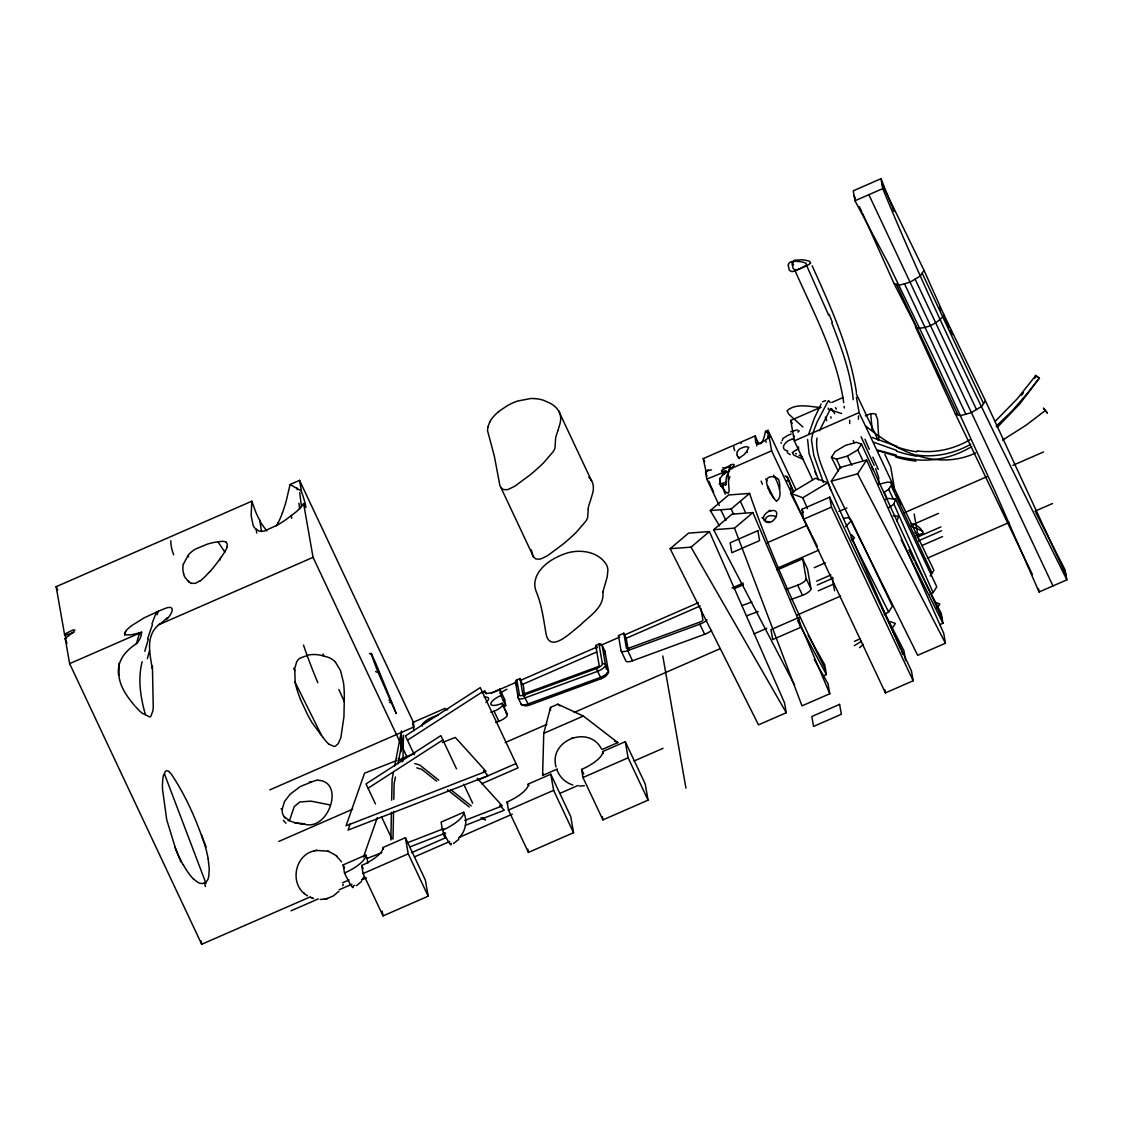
<?xml version="1.0" encoding="UTF-8"?>
<svg xmlns="http://www.w3.org/2000/svg" width="1123" height="1123" viewBox="0 0 1123 1123"><rect width="100%" height="100%" fill="white"/><g stroke="black" fill="none" stroke-linecap="round" stroke-linejoin="round"><path stroke-width="1.5" d="M285.354 818.344L284.301 816.828A10.612 10.009 -9.9 0 1 282.336 808.925L284.428 801.611L290.155 794.186L300.431 786.437L311.015 782.212L309.358 781.959M776.204 516.706C771.796 514.783 765.549 514.952 765.24 520.861C760.678 518.208 765.802 512.27 769.466 511.162C785.581 506.066 770.968 532.302 763.05 518.349M390.86 840.018L391.422 812.308M391.674 800.18L392.095 779.404L393.387 772.708M392.994 839.134L393.555 811.424M393.808 799.295L394.117 783.714L395.408 777.032M401.023 751.722L401.444 730.933L394.678 766.026M402.946 761.226L403.48 735.242L397.991 763.654M588.227 509.126L587.694 517.45A53.048 17.013 -25.2 0 1 585.939 521.072L576.281 532.288A151.072 48.429 -25.2 0 1 563.142 544.094L548.473 555.001A23.05 7.384 -25.2 0 1 546.311 556.306L541.595 558.58A6.233 1.993 -25.2 0 1 539.265 559.212L535.769 558.917L533.551 556.91A106.166 34.041 -25.2 0 1 532.541 554.776L531.305 549.835M557.471 768.96L542.591 775.46L543.757 733.333L550.565 707.378L557.836 704.205L583.342 716.053L617.832 742.598L602.279 749.392M550.495 710.017L550.565 707.378M872.136 429.421L870.718 413.882M878.874 440.525L877.568 419.23L875.701 414.612M142.158 661.7C137.61 679.247 140.572 697.523 145.4 714.649L149.499 716.923A1.909 1.811 -9.9 0 0 150.777 716.488L152.882 710.873A60.951 57.512 -9.9 0 0 153.247 707.027L152.419 666.178M119.08 663.089L118.884 675.344M728.827 480.083L729.122 477.921M755.189 436.945L755.667 442.308A32.581 10.444 -25.2 0 0 755.765 442.504A19.063 6.106 -25.2 0 0 756.467 443.332L756.509 443.459M755.217 436.679L755.302 435.864L703.237 458.605L705.918 471.028A11.23 3.594 -25.2 0 1 707.448 470.256L708.234 470.018A3.172 1.011 -25.2 0 1 707.771 470.649L711.505 469.849M766.672 481.458C766.054 477.163 771.276 475.703 774.491 477.121A5.222 4.927 -9.9 0 1 777.972 479.17L778.155 479.437M521.142 704.107A8.282 2.653 -25.2 0 0 527.796 704.051L599.935 677.59A8.282 2.653 -25.2 0 0 608.399 671.035L605.536 664.956A2.372 2.232 -9.9 0 0 602.419 663.875A5.91 1.895 -25.2 0 1 596.383 668.55L524.244 695.011L524.764 697.594L528.849 705.356L601.142 678.699A5.91 1.895 -25.2 0 0 607.192 674.011A2.372 2.232 -9.9 0 0 608.399 671.035L604.932 651.242L602.068 645.149A2.372 2.232 -9.9 0 0 598.952 644.069L595.709 645.486L599.177 665.279A2.372 0.758 -25.2 0 1 596.762 667.16L524.623 693.621A2.372 0.758 -25.2 0 1 522.728 693.635L520.075 678.517L516.833 679.934A2.372 2.232 -9.9 0 0 515.625 682.91L518.279 698.029L521.142 704.107A2.372 2.232 -9.9 0 0 523.851 705.328M720.082 477.879L719.927 482.202A7.917 7.482 -9.9 0 1 721.612 476.377L722.005 475.913A11.876 11.216 -9.9 0 1 723.409 474.636L724.616 473.738A5.138 4.857 -9.9 0 0 725.907 471.351L706.83 479.1L719.267 505.547M807.605 439.514L809.093 453.664L818.414 479.9M157.009 614.814L158.413 611.249L143.983 617.931L131.124 625.974L126.59 629.975L124.471 633.428L125.944 634.874L130.549 634.818A32.006 10.261 -25.2 0 0 137.975 633.218L141.624 632.221L141.245 634.551M66.355 638.454L64.544 634.411L56.15 586.669L251.805 501.223L251.159 515.569L253.166 525.452A122.407 39.249 -25.2 0 0 253.531 526.182A74.062 23.751 -25.2 0 0 255.932 529.101L259.146 531.109L263.512 531.193A10.079 3.229 -25.2 0 0 264.481 530.997L277.592 524.988A50.296 16.129 -25.2 0 0 291.404 515.457A36.315 11.651 -25.2 0 0 303.463 503.68M323.929 656.155A29.465 27.808 -9.9 0 0 308.811 654.934L299.883 658.204A12.423 11.721 -9.9 0 0 296.697 661.77L294.773 668.353L295.096 681.535M317.219 780.232C346.333 780.569 328.042 834.6 301.961 823.341M413.713 722.945L299.56 480.363L290.071 484.504L286.183 501.181A189.394 178.711 -9.9 0 1 285.088 504.957L282.449 512.874M795.842 489.446L768.02 430.32L765.493 431.414L764.454 435.85A50.409 47.559 -9.9 0 1 764.159 436.861L763.458 438.967A18.838 17.786 -9.9 0 1 761.52 443.024M596.383 668.55L601.142 678.699M487.901 427.105L489.712 421.995M183.358 564.279L187.976 555.632A21.435 6.878 -25.2 0 1 190.32 552.867L192.875 550.775A12.69 4.071 -25.2 0 1 195.781 548.936L206.927 544.29A29.072 9.321 -25.2 0 1 218.073 541.862M816.997 438.054C814.54 455.826 825.377 472.362 830.346 488.898M542.591 775.46L543.069 773.635M808.672 434.348L814.189 418.556L821.138 403.999M810.399 263.077L809.837 261.477L806.398 260.396A90.696 29.072 -25.2 0 0 802.44 259.82L794.494 260.213L792.136 263.329A59.491 19.077 -25.2 0 0 792.164 264.523L793.301 268.874L795.688 269.927A5.362 1.713 -25.2 0 0 796.909 269.745L801.499 268.102A27.429 8.802 -25.2 0 0 806.707 265.702A6.471 2.078 -25.2 0 0 810.68 263.035M144.769 651.298L148.292 639.478M124.583 635.239L125.678 631.449M524.273 693.93C522.939 679.864 523.641 688.806 520.075 678.517M881.878 183.667L924.018 270.306L943.657 314.243L942.913 316.658C936.4 323.677 926.489 328.842 916.761 328.07L893.978 283.431L862.562 213.426M886.791 497.784L884.25 492.351L888.658 489.263L892.167 483.873L890.75 482.413L887.395 482.104L878.509 484.504M888.7 507.793L893.922 504.101L895.466 499.089L888.475 498.472L885.219 499.651M896.94 521.283L898.47 516.271L893.234 515.808M226.86 547.42L227.281 543.897L225.905 542.03M139.729 632.712L139.378 633.779A33.437 6.008 -75.8 0 0 136.501 643.451M878.593 483.437L878.705 477.542L875.561 468.488M350.39 823.524L348.074 830.108L488.028 775.698L483.48 770.673M363.445 857.017L377.328 817.558M557.934 430.53L560.166 423.02A136.936 43.909 -25.2 0 0 558.819 411.032M590.628 500.016L592.86 492.492A136.936 43.909 -25.2 0 0 591.512 480.504M557.78 430.965L556.067 436.117A92.367 29.619 -25.2 0 0 555.534 439.64L555.001 447.979A53.048 17.013 -25.2 0 1 553.246 451.586L543.588 462.802A151.072 48.429 -25.2 0 1 530.449 474.622L515.78 485.515A23.05 7.384 -25.2 0 1 513.618 486.835L508.901 489.095A6.233 1.993 -25.2 0 1 506.571 489.74L503.076 489.446L500.858 487.438A106.166 34.041 -25.2 0 1 499.847 485.304L494.359 456.233L487.607 430.923A125.186 40.133 -25.2 0 1 487.887 427.119M590.473 500.451L588.761 505.603A92.367 29.619 -25.2 0 0 588.227 509.126M819.453 430.755L830.641 408.505M731.999 468.853L734.26 464.754L732.828 464.262A6.205 1.993 -25.2 0 0 730.455 465.161L721.766 470.411M730.455 465.147L726.342 477.612L725.584 485.417M166.485 619.559C173.237 612.933 176.002 603.36 163.397 609.185A28.735 9.209 -25.2 0 0 158.413 611.249M343.315 884.377L342.712 885.71M314.131 850.911C294.001 855.263 289.158 885.696 307.491 895.761M737.446 451.628L738.316 450.351A5.699 1.825 -25.2 0 1 738.948 449.607L739.383 449.228A3.425 1.095 -25.2 0 1 740.675 448.414L743.356 447.333A7.735 2.485 -25.2 0 1 746.332 446.687L748.788 447.333L746.823 451.221A51.476 16.508 -25.2 0 1 744.31 454.436L739.622 457.805A10.879 3.481 -25.2 0 1 738.527 457.075L738.064 456.822M278.125 522.799L276.356 525.873M795.477 453.608L796.432 453.79M728.939 471.042L730.02 469.4M924.018 270.306L920.284 276.019L909.939 282.224L899.032 285.298L893.978 283.431M838.263 471.099L831.441 457.286L835.189 451.558L845.535 445.354L856.428 442.28L861.495 444.161L942.085 618.352M831.301 481.22L840.313 467.421L866.633 460.009L943.713 633.288L945.44 643.212L917.688 655.327L831.301 481.22L857.607 473.808L866.633 460.009M831.441 457.286L836.509 459.153L847.416 456.078L857.761 449.874L861.495 444.161M943.657 314.243L985.39 400.714L981.656 406.428L971.311 412.646L960.404 415.707L955.336 413.84L915.343 326.611M884.208 614.646L888.644 611.979L892.378 606.266L851.416 520.581L848.469 517.535L843.485 518.489M892.588 627.729L895.396 623.447L890.328 621.566M930.181 576.057L933.915 570.344L892.167 483.873M930.111 594.348L933.073 592.579L936.807 586.866L895.466 499.089M937.017 608.329L939.811 604.048L934.757 602.167M159.199 624.36C145.064 635.913 149.991 653.389 152.237 668.704M730.371 468.881L771.599 450.8L769.087 436.454M221.54 556.741L219.799 559.057L220.29 559.914M1034.48 378.479L1036.445 376.023L1039.533 378.437M1035.35 375.321L1036.276 376.051L1035.757 375.545L1017.466 398.553L995.062 421.476M1036.585 376.289L1039.238 378.086L1028.092 392.559L1011.739 411.285L996.199 426.221M721.668 470.537L721.584 471.351L723.03 471.421A8.521 2.737 -25.2 0 0 725.009 470.986L725.949 470.734M1021.537 395.212L1023.432 392.853M912.845 524.96L913.996 524.399M210.464 570.989L209.103 572.505M338.795 891.423L333.278 895.957L326.947 898.639M361.381 881.569L356.51 885.696M845.619 526.785L851.416 520.581M852.104 540.247L854.421 537.777L851.473 534.716M168.913 771.655L168.689 771.473A5.657 5.334 -9.9 0 0 167.973 770.996L166.85 770.673A1.446 1.362 -9.9 0 0 166.106 770.841L165.263 771.698A9.166 8.647 -9.9 0 0 164.449 773.845L163.397 775.628A15.469 14.599 -9.9 0 0 162.919 777.621L162.428 784.766A115.725 109.198 -9.9 0 0 162.54 789.441L166.751 819.902L175.876 849.535M458.816 839.344L453.481 843.513M997.112 427.512L1019.614 404.083L1039.337 378.17M828.212 400.939L817.095 422.023L812.827 433.127L811.438 439.823L813.81 455.376L823.426 482.483M719.562 525.985L710.298 510.544L728.701 494.962L749.56 493.404C770.322 553.976 797.049 612.316 825.545 669.603M670.15 548.712L688.553 533.13L709.413 531.558L784.528 702.816L786.268 712.726L758.502 724.854L670.15 548.712L691.01 547.154L709.413 531.558M710.298 510.544L731.157 508.986L749.56 493.404M794.593 685.072L713.652 529.719L732.056 514.137L752.915 512.565L829.771 693.733L802.004 705.848L734.512 528.147L752.915 512.565M859.544 647.634L863.447 644.335M822.612 401.781L825.616 400.616M760.79 443.669L758.544 443.009A12.746 12.03 -9.9 0 1 757.435 440.904L757.449 441.114M1045.331 410.513L1026.127 425.168L1002.516 440.188M136.459 643.535L131.924 646.904A44.639 42.127 -9.9 0 0 126.646 651.705L125.158 653.418A29.774 28.089 -9.9 0 0 118.617 675.386M200.076 580.844L195.374 583.328L191.387 583.328M407.467 740.211L482.3 691.922M368.063 788.22L442.897 739.931M811.199 534.113L790.564 493.236L815.551 478.244L827.777 482.764L895.228 636.769M790.564 493.236L802.791 497.756L827.777 482.764M854.252 645.683L861.509 641.331M971.704 446.589C955.154 456.584 935.501 461.679 916.171 459.742M795.94 450.155L796.305 449.958A24.243 18.122 -40.2 0 1 796.754 449.677L798.79 448.723M499.917 693.102L506.922 689.227M970.033 439.711C954.143 448.975 935.277 453.481 916.944 450.885M64.516 634.341L66.229 633.344A54.044 17.322 -25.2 0 1 70.159 631.323L71.97 630.466M970.679 444.301C954.466 453.411 935.403 457.679 916.901 455.068M791.673 439.332L794.27 438.279M193.563 878.888L195.753 880.783A20.719 19.554 -9.9 0 0 197.03 881.695C201.228 885.528 207.937 882.917 208.485 877.274A22.011 20.776 -9.9 0 0 208.822 875.758L209.257 868.907L208.162 858.786M891.662 205.663L881.008 178.711L853.241 190.826L854.982 200.75L888.532 263.919L935.319 361.044L995.413 492.239L1039.084 591.989L1066.85 579.861L1065.109 569.951L1035.869 512.635M854.982 200.75L882.748 188.622L881.008 178.711M310.594 896.73L201.691 944.289L69.64 663.651L141.624 632.221M158.357 624.907L313.05 557.345L303.603 503.441L305.779 507.484L305.372 504.424M812.631 479.774L794.326 440.876L790.732 420.395L820.759 407.284M831.82 402.441L842.882 397.612M794.326 440.876L859.109 412.59L856.414 397.219M801.934 509.295L829.7 497.166L911.441 670.866L913.167 680.777L885.415 692.905L803.675 519.205L801.934 509.295L803.394 512.397M803.675 519.205L831.441 507.091L829.7 497.166M767.248 542.746L806.749 525.494L771.599 450.8M838.951 511.428L846.854 507.975M414.036 730.582L412.632 722.538L445.045 708.388A11.834 3.79 -25.2 0 0 447.712 709.764M483.746 691.487L484.813 691.01A11.834 3.79 -25.2 0 0 488.912 693.242A11.834 3.79 -25.2 0 0 499.847 689.241L504.62 699.376L505.715 705.637A11.834 3.79 -25.2 0 0 503.385 706.76M628.248 650.049L626.199 638.285L623.812 633.218L618.408 635.576L621.047 650.694L625.82 660.829A8.282 2.653 -25.2 0 0 632.488 660.787L704.626 634.313A8.282 2.653 -25.2 0 0 711.547 630.34M269.815 789.876L414.275 726.778M491.327 693.13L515.401 682.616M520.216 680.51L597.268 646.862M600.468 645.458L619.742 637.05M624.556 634.944L698.38 602.7M732.098 587.975L743.328 583.076M777.032 568.35L818.765 550.116M903.847 512.972L987.314 476.517M1012.988 465.301L1043.492 451.979M733.866 588.887L743.482 584.69M777.088 570.007L802.706 558.819L807.479 568.968L810.946 588.761A8.282 2.653 -25.2 0 1 802.482 595.316L790.999 599.528M626.199 638.285L700.261 605.943M522.602 684.37L596.664 652.014M814.231 567.677L825.377 562.805M910.992 525.41L938.491 513.408M816.589 581.181L830.936 574.92M916.958 537.341L940.863 526.912M817.277 585.041L833.21 578.078M919.232 540.5L941.537 530.772M818.288 590.824L834.221 583.862M921.843 545.596L942.548 536.555M278.855 841.422L352.692 809.178M505.168 742.584L546.901 724.349M574.19 712.431L720.264 648.645M753.968 633.919L766.812 628.304M797.302 614.997L840.636 596.06M927.317 558.201L1009.184 522.448M1034.859 511.232L1052.518 503.525M543.757 733.333L583.342 716.053M477.921 780.176L516.004 763.542M481.542 783.798L518.04 767.865L480.265 687.599L405.431 735.888L414.331 754.796M854.463 641.331L860.555 638.664M353.155 886.637A24.72 2.035 66.4 0 1 344.522 872.978L343.119 864.921L365.691 855.052A24.72 23.33 -9.9 0 1 367.768 863.475M382.845 847.556L405.417 837.702L425.35 880.067L428.186 896.196L383.027 915.905L363.094 873.54L361.676 865.482A24.72 7.931 -25.2 0 0 382.845 847.556A24.72 23.33 -9.9 0 1 383.533 849.17M458.619 838.249A24.72 23.33 -9.9 0 0 463.659 812.266L441.086 822.12L442.504 830.192A24.72 2.035 66.4 0 0 451.053 843.303M528.217 784.065L550.803 774.21L570.737 816.575L573.558 832.705L528.414 852.413L508.466 810.048L507.063 801.99A24.72 7.931 -25.2 0 0 528.217 784.065A24.72 23.33 -9.9 0 1 528.905 785.679M602.714 751.526L625.286 741.671L645.234 784.036L648.055 800.166L602.911 819.888L582.963 777.509L581.56 769.452A24.72 7.931 -25.2 0 0 602.714 751.526A24.72 23.33 -9.9 0 1 603.402 753.14M363.094 873.54L408.239 853.817L405.417 837.702M508.466 810.048L553.625 790.325L550.803 774.21M582.963 777.509L628.122 757.8L625.286 741.671M342.613 882.748L349.028 879.955M411.481 852.666L445.101 837.983L444.203 832.859M939.867 624.655L942.955 623.307L941.214 613.397L915.048 562.188M823.327 675.906L826.402 674.558L824.675 664.648L810.23 639.099M291.011 910.823L318.272 898.905M339.118 889.809L351.948 884.208M361.564 879.997L366.379 877.905M414.485 856.891L449.762 841.478M459.377 837.281L512.299 814.175M560.405 793.161L578.05 785.454M634.172 760.945L663.033 748.339M396.966 760.411L364.554 773.171L346.052 825.798L486.006 771.389L455.306 737.418L442.336 742.528M401.823 758.488L414.794 753.379M367.179 858.407L381.82 852.722M407.86 842.601L443.655 828.676M464.81 820.45L502.248 805.907L477.233 778.239M409.895 846.91L445.691 832.999M465.217 825.405L504.269 810.216L499.721 805.191M601.381 748.76C588.747 724.391 548.375 740.59 556.053 766.925M791.224 433.997L788.641 435.05A30.265 22.334 -31.3 0 0 788.023 435.247L783.026 438.363L782.17 440.707M741.966 605.62L751.806 602.012M786.226 589.393L797.709 585.181A8.282 2.653 -25.2 0 0 806.174 578.626L802.706 558.819M623.812 633.218L626.452 648.336A2.372 0.758 -25.2 0 0 628.361 648.322L700.499 621.847A2.372 0.758 -25.2 0 0 702.914 619.98L700.892 608.427M621.047 650.694A8.282 2.653 -25.2 0 0 627.715 650.638L699.854 624.177A8.282 2.653 -25.2 0 0 707.013 619.966M746.739 615.769L758.207 611.558M490.863 712.319L494.078 711.14A8.282 2.653 -25.2 0 0 502.543 704.584L502.304 703.209A11.834 3.79 -25.2 0 1 490.821 704.079A11.834 3.79 -25.2 0 1 500.956 695.502L499.847 689.241M495.636 722.454L498.851 721.289A8.282 2.653 -25.2 0 0 507.315 714.719L502.304 703.209M571.481 738.26L572.927 737.769M64.966 635.337L72.49 632.951M914.01 524.371A32.216 10.893 -67.5 0 1 915.484 524.848L917.828 526.336A239.396 80.968 -67.5 0 1 920.818 528.961L923.513 533.327L915.68 535.545M720.306 485.894L726.02 484.308M975.662 452.99C936.779 471 896.056 451.207 865.959 426.164M72.981 632.796L73.936 632.516M719.197 484.083L726.16 482.413M313.977 850.953L316.04 850.476M313.626 851.052L314.538 850.799M325.038 899.074L327.102 898.597M326.54 898.751L327.453 898.498M797.751 431.962L798.762 431.695M316.391 850.42L327.86 851.178M315.675 850.546L316.798 850.35M320.195 899.481L324.687 899.13M324.28 899.2L325.403 899.004M758.418 443.838L757.253 443.824A10.037 3.215 -25.2 0 1 756.509 443.304M584.297 785.735L579.229 786.086M725.051 472.207L729.571 471.73M722.636 467.842L723.423 467.744M724.995 467.575L730.511 467.14M713.652 529.719L734.512 528.147M281.031 808.911L282.35 808.925M768.75 521.605L769.466 521.732M769.171 510.404L771.066 510.642M820.787 407.551C810.188 406.723 795.407 402.778 787.026 410.878L788.669 414.092L802.861 426.951M288.12 820.829L289.874 819.439L294.268 806.595L299.799 801.976L310.931 801.134L330.302 804.966M896.266 455.068L877.568 450.098M726.848 492.66L728.308 493.222L728.981 491.635A16.227 15.301 -9.9 0 0 729.08 490.639L728.055 475.169M145.218 714.705L142.284 713.245A37.199 35.108 -9.9 0 1 138.705 710.045L135.055 706.128M896.14 456.135L877.625 450.576M829.364 409.516L841.618 413.531M790.059 488.323L792.375 488.982L793.498 491.748M388.965 700.176L391.099 700.794L395.97 712.796A22.263 1.839 66.4 0 1 396.293 713.596A11.37 0.941 66.4 0 1 396.096 713.245L378.17 672.551L375.615 671.596M403.115 760.06L398.132 758.572L402.202 761.801M414.724 763.528L419.693 765.016L438.7 780.092M416.759 767.837L421.729 769.325L436.665 781.173M1047.212 412.913L1043.449 408.112L1047.296 412.885M897.235 446.407L872.164 437.493M896.687 450.449L873.792 442.265M391.688 703.012L389.372 702.268M790.129 488.8L792.894 490.414M328.52 851.388L335.763 855.305L341.574 861.818M311.155 897.642L312.559 898.161M327.495 851.052L328.899 851.515M312.18 898.035L313.584 898.498M572.828 784.991C565.571 782.759 559.507 777.018 556.952 769.859M785.159 475.885L787.7 477.626A16.466 1.362 66.4 0 1 789.216 481.248L792.375 488.982M369.565 653.628L371.755 654.414L374.885 661.293A41.677 3.439 66.4 0 1 376.135 664.24L378.086 668.901A133.188 10.991 66.4 0 1 379.293 671.821L391.099 700.794M786.662 480.616L788.936 481.458A11.356 0.941 66.4 0 1 787.083 476.489L787.055 476.391M776.597 500.998C783.966 496.296 777.635 482.539 774.603 476.629M802.482 456.71L799.141 455.306M803.563 459.546L794.017 455.222A5.812 3.257 -56.3 0 1 792.978 452.976M765.493 431.414L767.36 432.608M290.071 484.504L301.048 490.779L302.733 495.173A97.125 8.015 66.4 0 1 305.414 504.508M911.076 523.585L913.364 524.525M922.825 531.193L911.357 526.336M919.47 534.759L914.88 532.849M787.799 451.264L786.928 450.856M614.492 741.04L617.832 742.598M480.883 817.783L485.529 819.944L482.806 817.783M786.605 450.702C779.446 448.428 785.903 440.778 791.069 439.612A31.037 22.839 -33.4 0 1 791.659 439.275M289.439 820.646L284.358 816.842M790.269 454.689L787.265 452.681M767.57 432.495L768.539 433.239L768.02 430.32M266.755 530.87L261.196 523.388A66.482 62.734 -9.9 0 1 259.75 520.16L258.669 518.279A82.161 77.529 -9.9 0 1 255.539 511.456L251.805 501.223M828.985 400.925L830.22 402.596M557.836 704.205L559.998 705.862M329.165 744.324L334.219 746.458A3.65 3.453 -9.9 0 0 335.426 746.177L338.36 743.482L340.901 737.474L343.947 716.671L344.256 701.51L338.851 689.508M450.913 789.778L471.281 805.935M447.516 789.792L469.232 807.016M337.349 856.667L336.633 856.021M303.729 892.883L304.445 893.529M831.582 408.646L833.112 410.976M774.252 498.724L772.821 496.984A35.571 33.564 -9.9 0 1 770.224 492.772M322.975 737.432L312.208 722.903A166.766 157.36 -9.9 0 1 307.772 715.098L300.388 699.292M335.384 662.051L340.508 670.529L343.498 682.644A126.759 119.614 -9.9 0 1 344.185 701.51M134.255 705.202C127.081 696.639 120.077 686.925 118.898 675.485M224.881 552.109L218.016 541.904A18.642 5.98 -25.2 0 1 225.962 541.988M773.873 498.205L767.711 485.978M835.428 407.621L836.396 409.067M769.69 437.296L769.157 436.608A9.672 3.102 -25.2 0 1 765.872 439.654A13.378 4.295 -25.2 0 1 762.166 442.195M747.399 452.302L746.949 451.544M834.684 413.699L833.28 411.285M691.01 547.154L786.268 712.726M814.315 659.58L828.03 683.809L829.771 693.733M183.189 864.85L182.151 862.969A143.463 135.378 -9.9 0 1 175.89 849.521M188.65 556.854L187.976 555.632M826.402 674.558L800.362 626.016M808.111 635.211L809.529 637.808M770.196 492.786L768.23 488.575M321.515 735.312L295.279 682.63M857.607 473.808L945.44 643.212M797.569 620.598L799.66 624.669M881.822 607.571L903.917 650.666L905.657 660.591M1066.85 579.861C1003.036 450.674 937.48 322.02 882.748 188.622M942.955 623.307L901.179 539.784M850.995 537.44L853.691 542.76M854.364 544.094L888.644 611.979M811.957 535.629L817.305 546.227M908.914 549.947L914.276 560.658M955.336 413.84L1032.444 574.611M939.586 307.393L940.906 310.088M720.727 509.772L725.963 520.468M854.112 195.781L855.417 198.49M731.157 508.986L733.642 514.152M1065.98 574.906L985.39 400.714M896.505 284.358L957.877 414.78M859.334 206.632L861.917 212.065M857.761 449.874L862.857 460.57M983.523 403.578L922.151 273.156M904.492 283.768L965.85 414.176M932.048 573.193L891.437 486.273M888.658 489.263L893.15 498.752M872.29 461.342L861.13 436.777M976.477 409.544L915.105 279.122M868.865 194.686L1052.967 585.925M847.416 456.078L851.767 465.315M806.693 265.688L828.606 315.058M856.245 393.654L878.214 440.328M884.812 454.338L890.665 466.789L894.259 487.27L859.109 412.59M792.305 262.375L793.554 265.028M794.677 269.857C813.656 312.854 836.902 355.556 843.696 402.666M872.711 462.199L873.118 463.083M790.732 420.395L792.206 423.497M814.905 471.744L816.365 474.847M831.441 507.091L913.167 680.777M806.174 578.626L810.946 588.761M797.709 585.181L802.482 595.316M703.237 458.605L704.697 461.721M699.854 624.177L704.626 634.313M591.414 480.546L558.721 411.074A173.714 55.701 -25.2 0 0 550.102 403.213L543.827 400.392A103.288 33.114 -25.2 0 0 534.618 398.553M628.361 648.322L629.105 649.894M627.715 650.638L632.488 660.787M595.709 645.486L596.903 648.027M500.858 487.438L533.551 556.91M628.122 757.8L648.055 800.166M524.623 693.621L525.367 695.207M522.728 693.635L523.922 696.176M515.625 682.91L517.057 685.956M553.625 790.325L573.558 832.705M500.956 695.502L505.715 705.637M502.543 704.584L507.315 714.719M484.813 691.01L486.175 693.916M494.078 711.14L498.851 721.289M456.5 768.848L440.862 735.621L366.028 783.91L375.461 803.97M463.743 784.233L472.671 803.226M412.632 722.538L413.994 725.444M313.05 557.345L407.059 757.127M442.869 833.224L445.101 837.983M408.239 853.817L428.186 896.196M381.399 816.575L391.773 838.614M343.119 864.921L344.536 867.939M56.15 586.669L57.638 589.842M950.409 330.499L952.304 334.584M812.168 265.814C830.501 306.537 849.55 347.919 856.442 392.404M898.933 500.128L900.814 504.213M873.526 463.967L874.143 465.301M836.509 459.153L840.776 468.361M944.752 318.244L946.633 322.329M947.265 323.691L949.146 327.776M893.262 487.859L895.157 491.958M896.407 494.681L898.302 498.766M890.75 482.413L892.645 486.498M872.852 457.131L878.256 469.344M711.435 486.961L710.887 485.754M371.755 654.414L371.095 653.137L371.531 654.863A44.878 3.706 66.4 0 0 378.254 672.649M745.279 512.032L740.352 501.195M766.728 480.953L765.802 478.875M294.731 670.642L293.664 668.297M854.21 442.701L853.241 440.511M893.922 504.101L933.073 592.579M869.3 449.354L864.991 439.205M895.915 638.355L900.786 649.473M901.474 651.059L902.864 654.232M793.694 492.253L793.4 491.565M802.791 497.756L807.479 508.691M711.842 487.929L712.544 489.6M712.768 490.161L713.189 491.144A12.592 1.039 66.4 0 0 713.47 491.832L713.652 492.099M774.491 477.121L773.677 475.113M706.479 473.625L705.581 471.562L707.195 471.169A15.315 4.913 -25.2 0 1 705.637 472.348L706.83 479.1M892.238 207.095L893.992 211.349M826.682 420.718L825.307 417.152M322.961 653.979L323.901 656.239A19.33 18.235 -9.9 0 1 335.426 662.023M739.074 458.689L738.471 457.173M181 862.029L174.697 846.517M204.189 883.211L205.523 886.51M831.82 323.003C841.408 347.723 850.911 373.061 853.199 399.69M206.071 883.59L164.421 773.845M830.936 490.414L830.543 489.403M188.889 582.135L184.762 576.997A158.89 50.942 -25.2 0 1 183.695 574.218M204.007 841.618L205.074 844.356M205.439 845.268L206.141 847.093M203.656 840.706L201.466 835.035M755.302 435.864L756.298 438.588A19.484 18.389 -9.9 0 0 757.407 440.918M65.457 639.127L65.19 638.313L69.64 663.651M768.651 433.59L768.862 434.25A23.064 1.909 66.4 0 1 769.704 437.282M781.061 442.42L781.299 443.346M1038.508 588.691L1039.084 591.989M914.178 514.053L918.979 541.454M884.826 689.606L885.415 692.905M832.185 577.222L834.557 590.782M662.795 655.958L685.942 788.135M602.068 645.149L605.536 664.956A8.282 2.653 -25.2 0 1 597.071 671.512L524.932 697.973A8.282 2.653 -25.2 0 1 518.279 698.029A2.372 2.232 -9.9 0 1 519.486 695.053L516.833 679.934M605.943 666.88L606.364 669.252M606.981 672.817L607.192 674.011M598.952 644.069L602.419 663.875M602.335 816.66L602.911 819.888M527.838 849.199L528.414 852.413M382.185 911.076L383.027 915.905M299.56 480.363L301.455 491.13M201.101 940.877L201.691 944.289M259.75 520.16L261.561 531.698M757.674 442.518L757.927 444.189M296.935 488.014L297.16 489.572M756.537 443.753L756.804 445.915M256.255 529.214L256.704 533.046M844.145 406.315L844.342 407.972M767.851 436.384L768.118 438.714M298.943 503.174L299.616 509.056M291.404 515.457L291.643 518.279M765.956 440.974L766.054 442.28M282.406 512.86A92.507 87.285 -9.9 0 1 278.167 522.827M329.067 744.409A42.492 40.091 -9.9 0 1 323.059 737.376M311.029 782.24A29.001 27.359 -9.9 0 1 317.219 780.204M304.698 823.763A34.181 32.258 -9.9 0 1 289.425 820.688M300.487 699.25A106.236 100.242 -9.9 0 1 294.97 681.549M285.972 823.159A207.194 19.428 74.4 0 1 283.389 820.323M299.687 492.59A246.499 62.762 73.9 0 1 301.413 506.459M317.837 682.7A320.139 125.846 56 0 1 303.505 645.079M294.872 823.117A57.217 30.265 48.5 0 1 302.199 823.973M168.955 771.613A22.853 21.576 -9.9 0 1 171.651 774.673C185.772 795.674 195.992 819.257 204.218 843.134A145.471 137.273 -9.9 0 1 208.204 858.786M141.344 634.565A19.33 18.235 -9.9 0 1 136.613 643.549M193.395 879.028A73.093 68.966 -9.9 0 1 183.358 864.766M167.201 617.58A26.713 8.563 -25.2 0 1 159.284 624.374M191.275 583.399A47.756 15.315 -25.2 0 1 188.594 580.984M208.71 572.604A49.328 15.82 -25.2 0 1 200.357 580.83M219.743 559.086A193.423 62.018 -25.2 0 1 210.478 570.989M227.028 547.364A99.273 31.837 -25.2 0 1 221.413 556.769M183.779 574.05A150.608 48.289 -25.2 0 1 183.246 564.322M151.956 623.925A111.247 25.029 -74.1 0 1 156.476 611.993M147.632 638.847A77.248 15.217 -73.5 0 1 152.377 624.837M147.394 658.668A61.133 13.616 -72.8 0 1 149.527 650.722M65.19 638.313A57.554 18.459 -25.2 0 0 70.833 634.06L73.304 631.926A14.15 4.534 -25.2 0 0 74.974 630.157L73.262 629.919A7.44 2.386 -25.2 0 0 72.462 630.242M66.959 643.577A85.292 7.047 66.4 0 1 65.471 639.155M173.672 554.846A305.316 48.345 43.4 0 1 170.878 540.767M776.498 501.111A9.447 8.914 -9.9 0 1 774.323 498.682M778.576 479.296A23.415 22.095 -9.9 0 1 779.615 489.137M768.371 488.519A22.909 21.618 -9.9 0 1 766.462 481.472M762.096 442.181A5.826 1.867 -25.2 0 1 758.643 443.908M768.048 433.562A65.597 16.705 73.9 0 1 768.511 437.254M765.718 521.591A10.711 5.657 48.5 0 1 768.722 521.816M761.913 517.703A13.616 7.454 50.9 0 1 763.022 517.619M762.433 484.238A71.184 30.461 48.5 0 1 761.099 481.135M727.816 475.113A6.977 6.584 -9.9 0 1 728.855 471M724.616 473.724A8.9 1.6 -75.8 0 1 725.388 471.169M719.745 482.286A15.273 14.402 -9.9 0 0 722.468 487.986L725.205 491.439A7.482 7.061 -9.9 0 0 726.707 492.688M732.786 466.831A7.103 2.274 -25.2 0 1 730.68 468.642M737.278 455.208A35.515 11.384 -25.2 0 1 737.32 451.671M737.923 456.752A33.788 10.837 -25.2 0 1 737.207 455.278M729.627 477.64A11.539 2.106 -74 0 1 729.908 476.587M741.11 443.473A78.049 10.683 42.2 0 1 741.362 442.336M722.356 474.706A13.153 1.993 -75.2 0 1 723.114 471.758M734.709 450.66A81.263 12.872 43.4 0 1 733.768 446.393M725.149 494.148A16.452 8.422 74.8 0 1 722.959 484.167M706.957 476.124A22.502 1.853 66.4 0 1 705.651 472.362M710.283 484.448A12.086 0.997 66.4 0 1 708.908 481.22M792.585 489.74A8.998 0.744 66.4 0 1 789.02 481.599M916.719 456.149A123.249 121.2 -41.7 0 1 896.435 451.165M793.764 436.215A61.077 53.932 -44 0 1 794.27 436.033M915.975 461.118A128.373 125.2 -45.4 0 1 895.845 457.103M798.341 447.136A52.725 45.959 -50.8 0 1 798.762 446.968M792.276 452.695A7.117 5.194 -39.6 0 1 795.954 450.337M915.427 459.419A128.864 125.65 -46.4 0 1 895.986 456.092M916.789 451.839A120.161 118.715 -37.3 0 1 897.01 447.038M798.621 430.825A89.545 83.509 -51 0 1 799.127 430.713M790.676 431.878A62.214 55.42 -41 0 1 797.484 429.884M830.823 416.717A55.504 5.685 88.9 0 1 831.076 418.149M870.774 414.022A6.471 6.106 -9.9 0 1 875.884 414.289M865.356 415.861A27.429 25.885 -9.9 0 1 870.69 413.811M828.227 408.112A62.663 5.727 -89.4 0 1 828.437 409.474M829.139 314.398A307.772 118.757 73.3 0 1 832.382 322.385M858.491 415.889A87.369 13.167 78.3 0 1 858.449 419.286M871.855 467.098A62.663 20.733 67.4 0 1 873.104 469.905M849.662 420.241A89.405 12.227 76.6 0 1 849.732 423.497M524.244 695.011A5.91 1.895 -25.2 0 1 519.486 695.053M605.157 651.2A3.243 2.288 84.8 0 1 604.342 654.302M529.017 705.16A5.91 1.895 -25.2 0 1 524.343 705.412M507.077 713.358A11.834 3.79 -25.2 0 1 506.276 713.695M504.62 699.376A11.834 3.79 -25.2 0 1 503.118 700.205M482.216 692.975A49.58 15.904 -25.2 0 1 483.662 691.501M484.252 697.186A11.834 3.79 -25.2 0 1 485.894 702.577M422.262 726.104A11.834 3.79 -25.2 0 1 426.824 720.18A11.834 3.79 -25.2 0 1 438.321 715.239M507.807 803.549A24.72 2.035 66.4 0 1 507.063 801.99M365.691 855.052A24.72 7.931 -25.2 0 1 344.522 872.978M364.063 876.866A24.72 23.33 -9.9 0 1 361.887 879.716M354.742 885.303A24.72 23.33 -9.9 0 1 353.085 886.103M363.15 868.542A24.72 2.035 66.4 0 1 361.676 865.482M463.659 812.266A24.72 7.931 -25.2 0 1 442.504 830.192M583.735 773.958A24.72 2.035 66.4 0 1 581.56 769.452M588.859 477.219A173.714 55.701 -25.2 0 1 591.442 480.532M489.839 421.939A44.808 14.36 -25.2 0 1 497.714 412.394M497.812 412.38A33.269 10.668 -25.2 0 1 500.507 410.204L507.835 405.417A20.761 6.654 -25.2 0 1 511.625 403.452A19.47 6.247 -25.2 0 1 517.394 401.093L530.674 398.525A56.852 18.221 -25.2 0 1 534.534 398.595M788.276 265.21L789.301 270.292L791.841 271.612A5.362 1.713 -25.2 0 0 793.063 271.429L797.653 269.773A41.284 13.237 -25.2 0 0 799.408 269.015L805.879 265.477A3.608 1.151 -25.2 0 0 806.553 264.761L805.991 263.161L802.552 262.066A90.696 29.072 -25.2 0 0 798.593 261.505C795.196 261.336 788.669 260.311 788.276 265.21M602.826 592.186C604.848 607.431 588.705 616.429 579.552 625.848C571.818 631.308 550.874 653.544 546.227 634.776C543.714 620.64 542.072 606.195 536.696 592.762C529.509 576.997 544.262 562.988 557.429 556.924A19.596 6.289 -25.2 0 1 565.655 553.513C579.65 548.684 598.854 551.365 606.701 565.192A129.945 41.663 -25.2 0 1 607.894 570.119L607.22 576.815L602.826 592.186M757.871 530.674L730.104 542.802L731.845 552.713L759.597 540.598L757.871 530.674M798.734 617.524L770.968 629.652L772.708 639.563L800.474 627.434L798.734 617.524M839.597 704.374L811.831 716.502L813.571 726.413L841.338 714.284L839.597 704.374"/></g></svg>
